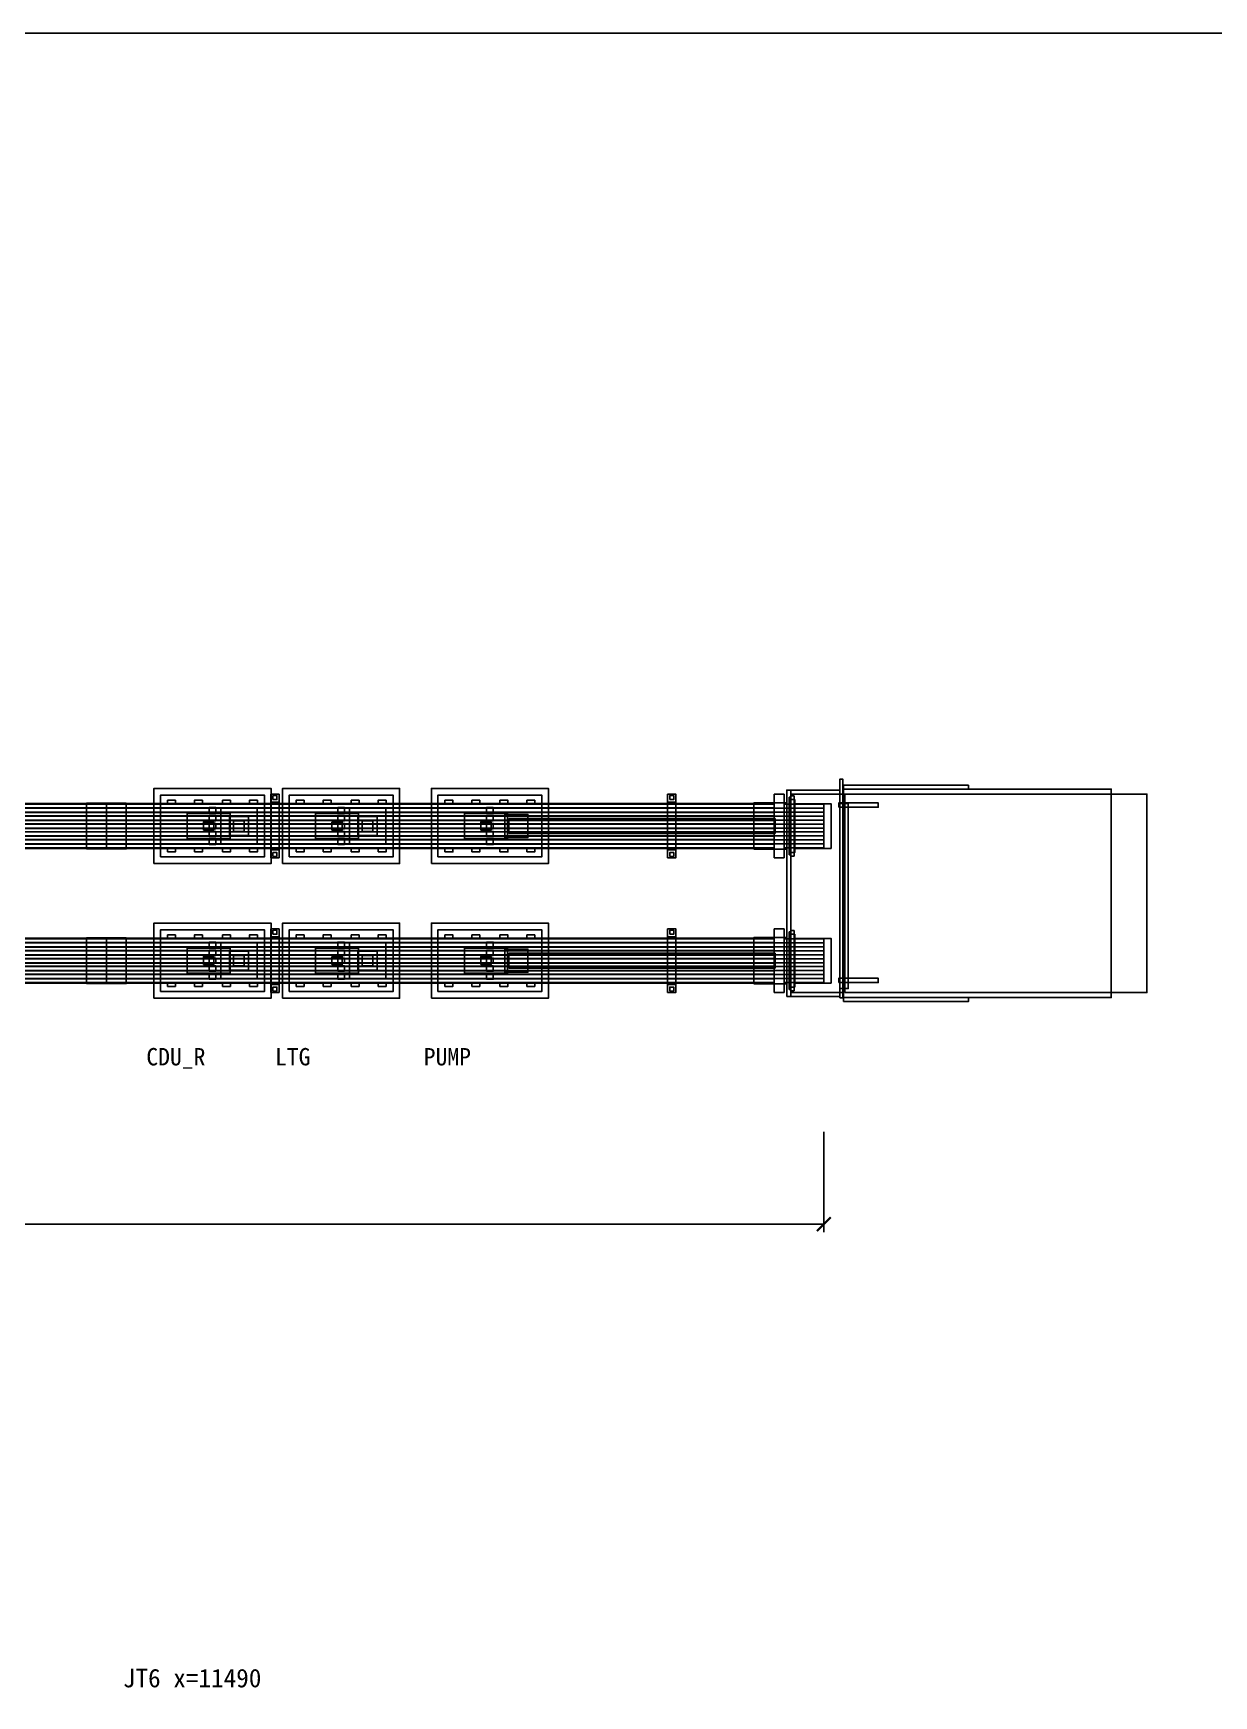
# Model space of a CAD drawing. Header units: millimetres. Extents: x 0 to 31600, y 0 to 12200.
# Drawn here: x 12169 to 15739, y 7175 to 12200 of the extents above; entities that cross this region are included whole.
import ezdxf

# ---------------------------------------------------------------- set-up
doc = ezdxf.new("R2010")
doc.units = ezdxf.units.MM
for name, color, linetype in [('DIM', 7, 'Continuous'), ('FRAME', 7, 'Continuous'), ('HANGER', 8, 'Continuous'), ('PORT', 4, 'Continuous'), ('STOU', 3, 'Continuous'), ('TEXT', 7, 'Continuous'), ('TRUNK', 5, 'Continuous'), ('WHIP', 2, 'Continuous')]:
    doc.layers.add(name, color=color, linetype=linetype)
doc.styles.add('OpenSansCondensed-Light', font='OpenSansCondensed-Light.ttf')
doc.dimstyles.new('EZDXF', dxfattribs={"dimtxt": 0.25, "dimasz": 0.175, "dimexe": 0.375, "dimexo": 0.125, "dimgap": 0.1, "dimtad": 1, "dimlfac": 100, "dimzin": 12, "dimdsep": 46, "dimtxsty": 'OpenSansCondensed-Light', "dimblk": 'ARCHTICK', "dimcen": 2.5, "dimazin": 3, "dimtfac": 0.5, "dimtmove": 2, "dimatfit": 3})

# ---------------------------------------------------------------- blocks, each defined once
blk = doc.blocks.new('_ARCHTICK')
at = {"color": 0, "linetype": 'BYBLOCK', "const_width": 0.15}
blk.add_lwpolyline([(-0.5, -0.5), (0.5, 0.5)], dxfattribs=at)

msp = doc.modelspace()

# ---------------------------------------------------------------- linework, layer by layer
at = {"layer": 'FRAME'}
msp.add_lwpolyline([(0, 0), (31600, 0), (31600, 12200), (0, 12200)], close=True, dxfattribs=at)
at = {"layer": 'HANGER'}
for points in [[(12887.5, 9707.5201), (12912.5, 9707.5201), (12912.5, 9899.5201), (12887.5, 9899.5201)], [(12887.5, 9869.5201), (12912.5, 9869.5201), (12912.5, 9875.5201), (12887.5, 9875.5201)], [(12894, 9883.5201), (12906, 9883.5201), (12906, 9895.5201), (12894, 9895.5201)], [(14087.5, 9707.5201), (14112.5, 9707.5201), (14112.5, 9899.5201), (14087.5, 9899.5201)], [(14087.5, 9869.5201), (14112.5, 9869.5201), (14112.5, 9875.5201), (14087.5, 9875.5201)], [(14094, 9883.5201), (14106, 9883.5201), (14106, 9895.5201), (14094, 9895.5201)], [(12887.5, 9731.5201), (12912.5, 9731.5201), (12912.5, 9737.5201), (12887.5, 9737.5201)], [(12894, 9711.5201), (12906, 9711.5201), (12906, 9723.5201), (12894, 9723.5201)], [(14087.5, 9731.5201), (14112.5, 9731.5201), (14112.5, 9737.5201), (14087.5, 9737.5201)], [(14094, 9711.5201), (14106, 9711.5201), (14106, 9723.5201), (14094, 9723.5201)], [(12887.5, 9300.5201), (12912.5, 9300.5201), (12912.5, 9492.52), (12887.5, 9492.52)], [(12887.5, 9462.5201), (12912.5, 9462.5201), (12912.5, 9468.5201), (12887.5, 9468.5201)], [(12894, 9476.5201), (12906, 9476.5201), (12906, 9488.5201), (12894, 9488.5201)], [(14087.5, 9300.5201), (14112.5, 9300.5201), (14112.5, 9492.52), (14087.5, 9492.52)], [(14087.5, 9462.5201), (14112.5, 9462.5201), (14112.5, 9468.5201), (14087.5, 9468.5201)], [(14094, 9476.5201), (14106, 9476.5201), (14106, 9488.5201), (14094, 9488.5201)], [(12887.5, 9324.5201), (12912.5, 9324.5201), (12912.5, 9330.5201), (12887.5, 9330.5201)], [(12894, 9304.5201), (12906, 9304.5201), (12906, 9316.5201), (12894, 9316.5201)], [(14087.5, 9324.5201), (14112.5, 9324.5201), (14112.5, 9330.5201), (14087.5, 9330.5201)], [(14094, 9304.5201), (14106, 9304.5201), (14106, 9316.5201), (14094, 9316.5201)]]:
    msp.add_lwpolyline(points, close=True, dxfattribs=at)
at = {"layer": 'PORT'}
for points in [[(14448, 9287.9998), (14460, 9287.9998), (14460, 9911.9994), (14448, 9911.9994)], [(14448, 9287.9998), (14460, 9287.9998), (14460, 9911.9994), (14448, 9911.9994)], [(14448, 9869.4999), (14460, 9869.4999), (14460, 9911.9994), (14448, 9911.9994)], [(14460, 9287.9997), (14608, 9287.9997), (14608, 9911.9996), (14460, 9911.9996)], [(14460, 9287.9997), (14608, 9287.9997), (14608, 9911.9996), (14460, 9911.9996)], [(14460, 9899.9997), (14608, 9899.9997), (14608, 9911.9996), (14460, 9911.9996)], [(14608, 9283.9997), (14618, 9283.9997), (14618, 9944.9997), (14608, 9944.9997)], [(14608, 9283.9997), (14618, 9283.9997), (14618, 9944.9997), (14608, 9944.9997)], [(14608, 9899.9997), (14618, 9899.9997), (14618, 9944.9997), (14608, 9944.9997)], [(14619.5576, 9914.9991), (14997.3711, 9914.9991), (14997.3711, 9926.9991), (14619.5576, 9926.9991)], [(14619.5576, 9284.9991), (15429.21, 9284.9991), (15429.21, 9914.9991), (14619.5576, 9914.9991)], [(14348.001, 9733.4993), (14448, 9733.4993), (14448, 9873.4996), (14348.001, 9873.4996)], [(14455.5, 9716.5), (14460, 9716.5), (14460, 9890.4998), (14455.5, 9890.4998)], [(14455.5, 9716.5), (14460, 9716.5), (14460, 9890.4998), (14455.5, 9890.4998)], [(14455.5, 9869.4999), (14460, 9869.4999), (14460, 9890.4998), (14455.5, 9890.4998)], [(14460, 9712.5003), (14470, 9712.5003), (14470, 9894.4995), (14460, 9894.4995)], [(14460, 9712.5003), (14470, 9712.5003), (14470, 9894.4995), (14460, 9894.4995)], [(14460, 9869.4999), (14470, 9869.4999), (14470, 9894.4995), (14460, 9894.4995)], [(14460, 9723.499), (14472.001, 9723.499), (14472.001, 9883.4988), (14460, 9883.4988)], [(14472.001, 9735.9988), (14582.001, 9735.9988), (14582.001, 9870.999), (14472.001, 9870.999)], [(14605.0703, 9860.3421), (14724.5088, 9860.3421), (14724.5088, 9873.657), (14605.0703, 9873.657)], [(14608, 9312), (14634, 9312), (14634, 9871.9995), (14608, 9871.9995)], [(14623.2979, 9299.9996), (15537.2031, 9299.9996), (15537.2031, 9899.9996), (14623.2979, 9899.9996)], [(14448, 9462.5003), (14460, 9462.5003), (14460, 9737.4999), (14448, 9737.4999)], [(14455.5, 9716.5), (14460, 9716.5), (14460, 9737.4999), (14455.5, 9737.4999)], [(14460, 9712.5003), (14470, 9712.5003), (14470, 9737.4999), (14460, 9737.4999)], [(14348.001, 9326.4987), (14448, 9326.4987), (14448, 9466.4991), (14348.001, 9466.4991)], [(14455.5, 9309.4995), (14460, 9309.4995), (14460, 9483.5002), (14455.5, 9483.5002)], [(14455.5, 9309.4995), (14460, 9309.4995), (14460, 9483.5002), (14455.5, 9483.5002)], [(14455.5, 9462.5003), (14460, 9462.5003), (14460, 9483.5002), (14455.5, 9483.5002)], [(14460, 9305.4998), (14470, 9305.4998), (14470, 9487.4999), (14460, 9487.4999)], [(14460, 9305.4998), (14470, 9305.4998), (14470, 9487.4999), (14460, 9487.4999)], [(14460, 9462.5003), (14470, 9462.5003), (14470, 9487.4999), (14460, 9487.4999)], [(14460, 9316.4994), (14472.001, 9316.4994), (14472.001, 9476.4993), (14460, 9476.4993)], [(14472.001, 9328.9992), (14582.001, 9328.9992), (14582.001, 9463.9995), (14472.001, 9463.9995)], [(14448, 9287.9998), (14460, 9287.9998), (14460, 9330.4994), (14448, 9330.4994)], [(14455.5, 9309.4995), (14460, 9309.4995), (14460, 9330.4994), (14455.5, 9330.4994)], [(14460, 9305.4998), (14470, 9305.4998), (14470, 9330.4994), (14460, 9330.4994)], [(14460, 9287.9997), (14608, 9287.9997), (14608, 9299.9997), (14460, 9299.9997)], [(14605.0703, 9330.3421), (14724.5088, 9330.3421), (14724.5088, 9343.6571), (14605.0703, 9343.6571)], [(14608, 9283.9997), (14618, 9283.9997), (14618, 9299.9997), (14608, 9299.9997)], [(14619.5576, 9272.9991), (14997.3711, 9272.9991), (14997.3711, 9284.9991), (14619.5576, 9284.9991)]]:
    msp.add_lwpolyline(points, close=True, dxfattribs=at)
at = {"layer": 'STOU'}
for points in [[(12534, 9690.0209), (12888, 9690.0209), (12888, 9917.0209), (12534, 9917.0209)], [(12923, 9690.0209), (13277, 9690.0209), (13277, 9917.0209), (12923, 9917.0209)], [(13373, 9690.0209), (13727, 9690.0209), (13727, 9917.0209), (13373, 9917.0209)], [(12554, 9710.0209), (12867.999, 9710.0209), (12867.999, 9897.0208), (12554, 9897.0208)], [(12575.1006, 9869.5209), (12599.0996, 9869.5209), (12599.0996, 9881.5209), (12575.1006, 9881.5209)], [(12656.5205, 9869.5209), (12680.5195, 9869.5209), (12680.5195, 9881.5209), (12656.5205, 9881.5209)], [(12701, 9843.5208), (12721, 9843.5208), (12721, 9859.5209), (12701, 9859.5209)], [(12741.4805, 9869.5209), (12765.4795, 9869.5209), (12765.4795, 9881.5209), (12741.4805, 9881.5209)], [(12822.9004, 9869.5209), (12846.8994, 9869.5209), (12846.8994, 9881.5209), (12822.9004, 9881.5209)], [(12943, 9710.0209), (13257, 9710.0209), (13257, 9897.0208), (12943, 9897.0208)], [(12964.1006, 9869.5209), (12988.1006, 9869.5209), (12988.1006, 9881.5209), (12964.1006, 9881.5209)], [(13045.5205, 9869.5209), (13069.5205, 9869.5209), (13069.5205, 9881.5209), (13045.5205, 9881.5209)], [(13090, 9843.5208), (13110, 9843.5208), (13110, 9859.5209), (13090, 9859.5209)], [(13130.4805, 9869.5209), (13154.4805, 9869.5209), (13154.4805, 9881.5209), (13130.4805, 9881.5209)], [(13211.9004, 9869.5209), (13235.9004, 9869.5209), (13235.9004, 9881.5209), (13211.9004, 9881.5209)], [(13393, 9710.0209), (13706.999, 9710.0209), (13706.999, 9897.0209), (13393, 9897.0209)], [(13414.0996, 9869.5209), (13438.0996, 9869.5209), (13438.0996, 9881.5209), (13414.0996, 9881.5209)], [(13495.5, 9869.5209), (13519.499, 9869.5209), (13519.499, 9881.5209), (13495.5, 9881.5209)], [(13539.999, 9843.5209), (13560, 9843.5209), (13560, 9859.5209), (13539.999, 9859.5209)], [(13580.5, 9869.5209), (13604.499, 9869.5209), (13604.499, 9881.5209), (13580.5, 9881.5209)], [(13661.9004, 9869.5209), (13685.8994, 9869.5209), (13685.8994, 9881.5209), (13661.9004, 9881.5209)], [(12634, 9765.4209), (12764, 9765.4209), (12764, 9841.6208), (12634, 9841.6208)], [(12683.3994, 9791.5209), (12714.5996, 9791.5209), (12714.5996, 9815.5208), (12683.3994, 9815.5208)], [(12701, 9819.5209), (12721, 9819.5209), (12721, 9835.5209), (12701, 9835.5209)], [(12701, 9795.5209), (12721, 9795.5209), (12721, 9811.5208), (12701, 9811.5208)], [(12762, 9774.5209), (12820, 9774.5209), (12820, 9832.5209), (12762, 9832.5209)], [(13023, 9765.4209), (13153, 9765.4209), (13153, 9841.6208), (13023, 9841.6208)], [(13072.4004, 9791.5209), (13103.5996, 9791.5209), (13103.5996, 9815.5208), (13072.4004, 9815.5208)], [(13090, 9819.5209), (13110, 9819.5209), (13110, 9835.5209), (13090, 9835.5209)], [(13090, 9795.5209), (13110, 9795.5209), (13110, 9811.5208), (13090, 9811.5208)], [(13150.999, 9774.5209), (13209, 9774.5209), (13209, 9832.5209), (13150.999, 9832.5209)], [(13473, 9765.4209), (13603, 9765.4209), (13603, 9841.6208), (13473, 9841.6208)], [(13522.3994, 9791.5209), (13553.5996, 9791.5209), (13553.5996, 9815.5209), (13522.3994, 9815.5209)], [(13539.999, 9819.5209), (13560, 9819.5209), (13560, 9835.5209), (13539.999, 9835.5209)], [(13539.999, 9795.5209), (13560, 9795.5209), (13560, 9811.5209), (13539.999, 9811.5209)], [(13595, 9768.5209), (13664.999, 9768.5209), (13664.999, 9838.5209), (13595, 9838.5209)], [(12701, 9771.5209), (12721, 9771.5209), (12721, 9787.5208), (12701, 9787.5208)], [(12701, 9747.5209), (12721, 9747.5209), (12721, 9763.5209), (12701, 9763.5209)], [(13090, 9771.5209), (13110, 9771.5209), (13110, 9787.5208), (13090, 9787.5208)], [(13090, 9747.5209), (13110, 9747.5209), (13110, 9763.5209), (13090, 9763.5209)], [(13539.999, 9771.5209), (13560, 9771.5209), (13560, 9787.5209), (13539.999, 9787.5209)], [(13539.999, 9747.5209), (13560, 9747.5209), (13560, 9763.5209), (13539.999, 9763.5209)], [(12575.1006, 9725.5209), (12599.0996, 9725.5209), (12599.0996, 9737.5208), (12575.1006, 9737.5208)], [(12656.5205, 9725.5209), (12680.5195, 9725.5209), (12680.5195, 9737.5208), (12656.5205, 9737.5208)], [(12741.4805, 9725.5209), (12765.4795, 9725.5209), (12765.4795, 9737.5208), (12741.4805, 9737.5208)], [(12822.9004, 9725.5209), (12846.8994, 9725.5209), (12846.8994, 9737.5208), (12822.9004, 9737.5208)], [(12964.1006, 9725.5209), (12988.1006, 9725.5209), (12988.1006, 9737.5208), (12964.1006, 9737.5208)], [(13045.5205, 9725.5209), (13069.5205, 9725.5209), (13069.5205, 9737.5208), (13045.5205, 9737.5208)], [(13130.4805, 9725.5209), (13154.4805, 9725.5209), (13154.4805, 9737.5208), (13130.4805, 9737.5208)], [(13211.9004, 9725.5209), (13235.9004, 9725.5209), (13235.9004, 9737.5208), (13211.9004, 9737.5208)], [(13414.0996, 9725.5209), (13438.0996, 9725.5209), (13438.0996, 9737.5209), (13414.0996, 9737.5209)], [(13495.5, 9725.5209), (13519.499, 9725.5209), (13519.499, 9737.5209), (13495.5, 9737.5209)], [(13580.5, 9725.5209), (13604.499, 9725.5209), (13604.499, 9737.5209), (13580.5, 9737.5209)], [(13661.9004, 9725.5209), (13685.8994, 9725.5209), (13685.8994, 9737.5209), (13661.9004, 9737.5209)], [(12534, 9283.0194), (12888, 9283.0194), (12888, 9510.0193), (12534, 9510.0193)], [(12923, 9283.0194), (13277, 9283.0194), (13277, 9510.0193), (12923, 9510.0193)], [(13373, 9283.0194), (13727, 9283.0194), (13727, 9510.0193), (13373, 9510.0193)], [(12554, 9303.0193), (12867.999, 9303.0193), (12867.999, 9490.0194), (12554, 9490.0194)], [(12575.1006, 9462.5193), (12599.0996, 9462.5193), (12599.0996, 9474.5194), (12575.1006, 9474.5194)], [(12656.5205, 9462.5193), (12680.5195, 9462.5193), (12680.5195, 9474.5194), (12656.5205, 9474.5194)], [(12701, 9436.5194), (12721, 9436.5194), (12721, 9452.5194), (12701, 9452.5194)], [(12741.4805, 9462.5193), (12765.4795, 9462.5193), (12765.4795, 9474.5194), (12741.4805, 9474.5194)], [(12822.9004, 9462.5193), (12846.8994, 9462.5193), (12846.8994, 9474.5194), (12822.9004, 9474.5194)], [(12943, 9303.0193), (13257, 9303.0193), (13257, 9490.0194), (12943, 9490.0194)], [(12964.1006, 9462.5193), (12988.1006, 9462.5193), (12988.1006, 9474.5194), (12964.1006, 9474.5194)], [(13045.5205, 9462.5193), (13069.5205, 9462.5193), (13069.5205, 9474.5194), (13045.5205, 9474.5194)], [(13090, 9436.5194), (13110, 9436.5194), (13110, 9452.5194), (13090, 9452.5194)], [(13130.4805, 9462.5193), (13154.4805, 9462.5193), (13154.4805, 9474.5194), (13130.4805, 9474.5194)], [(13211.9004, 9462.5193), (13235.9004, 9462.5193), (13235.9004, 9474.5194), (13211.9004, 9474.5194)], [(13393, 9303.0193), (13706.999, 9303.0193), (13706.999, 9490.0194), (13393, 9490.0194)], [(13414.0996, 9462.5193), (13438.0996, 9462.5193), (13438.0996, 9474.5194), (13414.0996, 9474.5194)], [(13495.5, 9462.5193), (13519.499, 9462.5193), (13519.499, 9474.5194), (13495.5, 9474.5194)], [(13539.999, 9436.5194), (13560, 9436.5194), (13560, 9452.5194), (13539.999, 9452.5194)], [(13580.5, 9462.5193), (13604.499, 9462.5193), (13604.499, 9474.5194), (13580.5, 9474.5194)], [(13661.9004, 9462.5193), (13685.8994, 9462.5193), (13685.8994, 9474.5194), (13661.9004, 9474.5194)], [(12634, 9358.4194), (12764, 9358.4194), (12764, 9434.6194), (12634, 9434.6194)], [(12683.3994, 9384.5194), (12714.5996, 9384.5194), (12714.5996, 9408.5194), (12683.3994, 9408.5194)], [(12701, 9412.5194), (12721, 9412.5194), (12721, 9428.5194), (12701, 9428.5194)], [(12701, 9388.5193), (12721, 9388.5193), (12721, 9404.5194), (12701, 9404.5194)], [(12762, 9367.5194), (12820, 9367.5194), (12820, 9425.5193), (12762, 9425.5193)], [(13023, 9358.4194), (13153, 9358.4194), (13153, 9434.6194), (13023, 9434.6194)], [(13072.4004, 9384.5194), (13103.5996, 9384.5194), (13103.5996, 9408.5194), (13072.4004, 9408.5194)], [(13090, 9412.5194), (13110, 9412.5194), (13110, 9428.5194), (13090, 9428.5194)], [(13090, 9388.5193), (13110, 9388.5193), (13110, 9404.5194), (13090, 9404.5194)], [(13150.999, 9367.5194), (13209, 9367.5194), (13209, 9425.5193), (13150.999, 9425.5193)], [(13473, 9358.4194), (13603, 9358.4194), (13603, 9434.6194), (13473, 9434.6194)], [(13522.3994, 9384.5194), (13553.5996, 9384.5194), (13553.5996, 9408.5194), (13522.3994, 9408.5194)], [(13539.999, 9412.5194), (13560, 9412.5194), (13560, 9428.5194), (13539.999, 9428.5194)], [(13539.999, 9388.5193), (13560, 9388.5193), (13560, 9404.5194), (13539.999, 9404.5194)], [(13595, 9361.5194), (13664.999, 9361.5194), (13664.999, 9431.5194), (13595, 9431.5194)], [(12701, 9364.5194), (12721, 9364.5194), (12721, 9380.5194), (12701, 9380.5194)], [(12701, 9340.5194), (12721, 9340.5194), (12721, 9356.5194), (12701, 9356.5194)], [(13090, 9364.5194), (13110, 9364.5194), (13110, 9380.5194), (13090, 9380.5194)], [(13090, 9340.5194), (13110, 9340.5194), (13110, 9356.5194), (13090, 9356.5194)], [(13539.999, 9364.5194), (13560, 9364.5194), (13560, 9380.5194), (13539.999, 9380.5194)], [(13539.999, 9340.5194), (13560, 9340.5194), (13560, 9356.5193), (13539.999, 9356.5193)], [(12575.1006, 9318.5194), (12599.0996, 9318.5194), (12599.0996, 9330.5194), (12575.1006, 9330.5194)], [(12656.5205, 9318.5194), (12680.5195, 9318.5194), (12680.5195, 9330.5194), (12656.5205, 9330.5194)], [(12741.4805, 9318.5194), (12765.4795, 9318.5194), (12765.4795, 9330.5194), (12741.4805, 9330.5194)], [(12822.9004, 9318.5194), (12846.8994, 9318.5194), (12846.8994, 9330.5194), (12822.9004, 9330.5194)], [(12964.1006, 9318.5194), (12988.1006, 9318.5194), (12988.1006, 9330.5194), (12964.1006, 9330.5194)], [(13045.5205, 9318.5194), (13069.5205, 9318.5194), (13069.5205, 9330.5194), (13045.5205, 9330.5194)], [(13130.4805, 9318.5194), (13154.4805, 9318.5194), (13154.4805, 9330.5194), (13130.4805, 9330.5194)], [(13211.9004, 9318.5194), (13235.9004, 9318.5194), (13235.9004, 9330.5194), (13211.9004, 9330.5194)], [(13414.0996, 9318.5194), (13438.0996, 9318.5194), (13438.0996, 9330.5194), (13414.0996, 9330.5194)], [(13495.5, 9318.5194), (13519.499, 9318.5194), (13519.499, 9330.5194), (13495.5, 9330.5194)], [(13580.5, 9318.5194), (13604.499, 9318.5194), (13604.499, 9330.5194), (13580.5, 9330.5194)], [(13661.9004, 9318.5194), (13685.8994, 9318.5194), (13685.8994, 9330.5194), (13661.9004, 9330.5194)]]:
    msp.add_lwpolyline(points, close=True, dxfattribs=at)
at = {"layer": 'TRUNK'}
for points in [[(1114, 9869.5201), (14410, 9869.5201), (14410, 9871.5201), (1114, 9871.5201)], [(1114, 9844.5201), (14410, 9844.5201), (14410, 9858.5201), (1114, 9858.5201)], [(1114, 9845.5201), (14560, 9845.5201), (14560, 9857.5201), (1114, 9857.5201)], [(10437, 9737.5201), (12390, 9737.5201), (12390, 9869.5201), (10437, 9869.5201)], [(12330, 9734.5201), (12450, 9734.5201), (12450, 9872.5201), (12330, 9872.5201)], [(12390, 9737.5201), (14410, 9737.5201), (14410, 9869.5201), (12390, 9869.5201)], [(14410, 9707.5201), (14440, 9707.5201), (14440, 9899.5201), (14410, 9899.5201)], [(14440, 9737.5201), (14560, 9737.5201), (14560, 9869.5201), (14440, 9869.5201)], [(1114, 9820.5201), (14410, 9820.5201), (14410, 9834.5201), (1114, 9834.5201)], [(1114, 9821.5201), (14560, 9821.5201), (14560, 9833.5201), (1114, 9833.5201)], [(1114, 9796.5201), (14410, 9796.5201), (14410, 9810.5201), (1114, 9810.5201)], [(1114, 9797.5201), (14560, 9797.5201), (14560, 9809.5201), (1114, 9809.5201)], [(1114, 9772.5201), (14410, 9772.5201), (14410, 9786.5201), (1114, 9786.5201)], [(1114, 9773.5201), (14560, 9773.5201), (14560, 9785.5201), (1114, 9785.5201)], [(1114, 9748.5201), (14410, 9748.5201), (14410, 9762.5201), (1114, 9762.5201)], [(1114, 9749.5201), (14560, 9749.5201), (14560, 9761.5201), (1114, 9761.5201)], [(1114, 9735.5201), (14410, 9735.5201), (14410, 9737.5201), (1114, 9737.5201)], [(1114, 9462.5201), (14410, 9462.5201), (14410, 9464.5201), (1114, 9464.5201)], [(1114, 9437.5201), (14410, 9437.5201), (14410, 9451.5201), (1114, 9451.5201)], [(1114, 9438.5201), (14560, 9438.5201), (14560, 9450.5201), (1114, 9450.5201)], [(10437, 9330.5201), (12390, 9330.5201), (12390, 9462.5201), (10437, 9462.5201)], [(12330, 9327.5201), (12450, 9327.5201), (12450, 9465.5201), (12330, 9465.5201)], [(12390, 9330.5201), (14410, 9330.5201), (14410, 9462.5201), (12390, 9462.5201)], [(14410, 9300.5201), (14440, 9300.5201), (14440, 9492.52), (14410, 9492.52)], [(14440, 9330.5201), (14560, 9330.5201), (14560, 9462.5201), (14440, 9462.5201)], [(1114, 9413.5201), (14410, 9413.5201), (14410, 9427.5201), (1114, 9427.5201)], [(1114, 9414.5201), (14560, 9414.5201), (14560, 9426.5201), (1114, 9426.5201)], [(1114, 9389.5201), (14410, 9389.5201), (14410, 9403.5201), (1114, 9403.5201)], [(1114, 9390.5201), (14560, 9390.5201), (14560, 9402.5201), (1114, 9402.5201)], [(1114, 9365.5201), (14410, 9365.5201), (14410, 9379.5201), (1114, 9379.5201)], [(1114, 9366.5201), (14560, 9366.5201), (14560, 9378.5201), (1114, 9378.5201)], [(1114, 9341.5201), (14410, 9341.5201), (14410, 9355.5201), (1114, 9355.5201)], [(1114, 9342.5201), (14560, 9342.5201), (14560, 9354.5201), (1114, 9354.5201)], [(1114, 9328.5201), (14410, 9328.5201), (14410, 9330.5201), (1114, 9330.5201)]]:
    msp.add_lwpolyline(points, close=True, dxfattribs=at)
at = {"layer": 'WHIP'}
for points in [[(12735.999, 9748.5209), (12846, 9748.5209), (12846, 9858.5209), (12735.999, 9858.5209)], [(13124.999, 9748.5209), (13235, 9748.5209), (13235, 9858.5209), (13124.999, 9858.5209)], [(12775, 9787.5209), (12807, 9787.5209), (12807, 9819.5209), (12775, 9819.5209)], [(13164, 9787.5209), (13196, 9787.5209), (13196, 9819.5209), (13164, 9819.5209)], [(13607.5, 9780.9989), (14412.501, 9780.9989), (14412.501, 9825.999), (13607.5, 9825.999)], [(12735.999, 9341.5194), (12846, 9341.5194), (12846, 9451.5194), (12735.999, 9451.5194)], [(13124.999, 9341.5194), (13235, 9341.5194), (13235, 9451.5194), (13124.999, 9451.5194)], [(12775, 9380.5194), (12807, 9380.5194), (12807, 9412.5194), (12775, 9412.5194)], [(13164, 9380.5194), (13196, 9380.5194), (13196, 9412.5194), (13164, 9412.5194)], [(13607.5, 9373.9993), (14412.501, 9373.9993), (14412.501, 9418.9994), (13607.5, 9418.9994)]]:
    msp.add_lwpolyline(points, close=True, dxfattribs=at)

# ---------------------------------------------------------------- texts
at = {"layer": 'TEXT'}
for s, height, p in [('CDU_R', 52.5, (12511, 9080)), ('LTG', 52.5, (12900, 9080)), ('PUMP', 52.5, (13350, 9080)), ('JT6 x=11490', 56, (12440, 7200))]:
    msp.add_text(s, height=height, dxfattribs=at).set_placement(p)

# ---------------------------------------------------------------- dimensions: what is measured, and where the dimension line sits
at = {"layer": 'DIM'}
msp.add_linear_dim(base=(1094, 8600), p1=(1094, 8900), p2=(14560, 8900), dimstyle='EZDXF', override={"dimtxt": 70, "dimasz": 42, "dimexe": 24.5, "dimexo": 21, "dimgap": 17.5, "dimtad": 1, "dimdec": 0, "dimlfac": 1, "dimblk": 'ARCHTICK', "dimclrt": 7}, dxfattribs=at).render()

doc.saveas('drawing.dxf')
